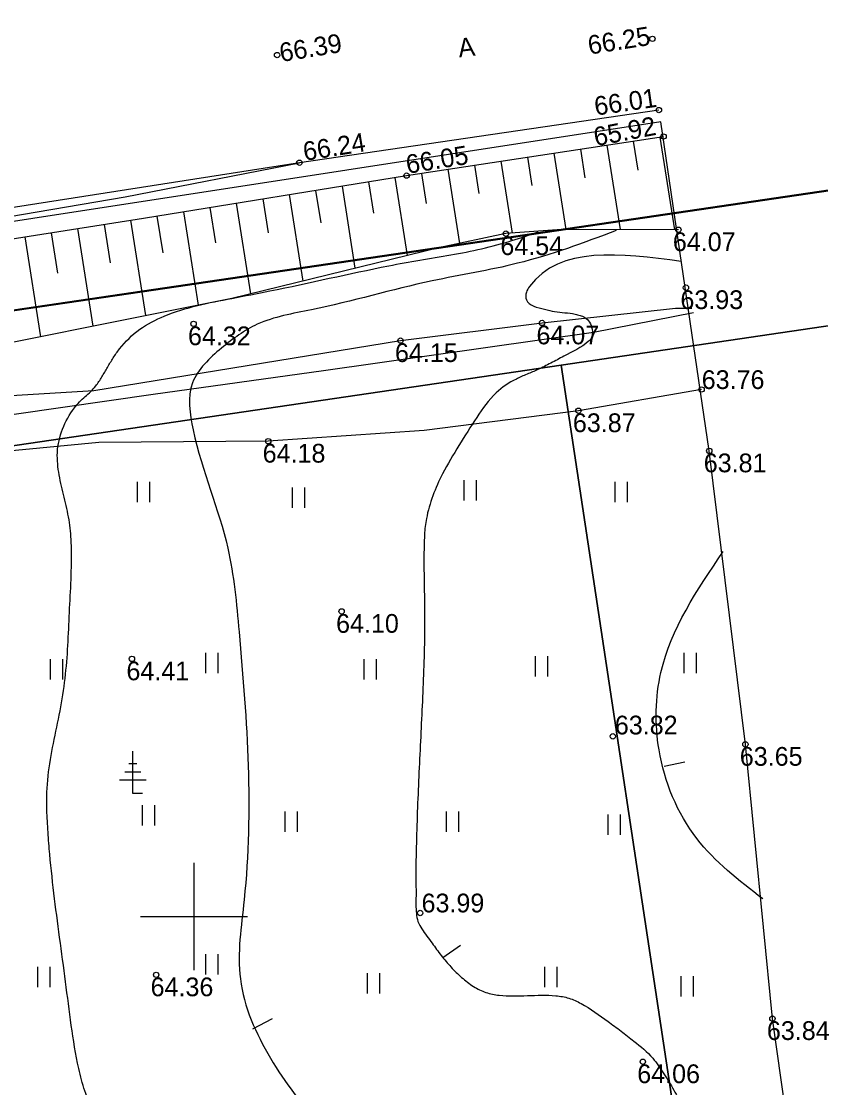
# Model space of a CAD drawing. Extents: x 639065 to 639541, y 6455355 to 6455980.
# Drawn here: x 639293.55 to 639323.39, y 6455493.61 to 6455533.42 of the extents above; entities that cross this region are included whole.
import ezdxf

# ---------------------------------------------------------------- set-up
doc = ezdxf.new("R2010")
doc.units = 0
for name, color, linetype in [('HALJASTUS', 7, 'Continuous'), ('HORISONTAAL-EH2000', 7, 'Continuous'), ('KORGUS-EH2000', 7, 'Continuous'), ('MOOTPIIR', 7, 'Continuous'), ('MPKAABEL', 7, 'Continuous'), ('PIIR', 7, 'Continuous'), ('PUU', 7, 'Continuous'), ('RELJEEF', 7, 'Continuous'), ('SITRASS', 7, 'Continuous'), ('TEE', 7, 'Continuous'), ('VORK', 7, 'Continuous')]:
    doc.layers.add(name, color=color, linetype=linetype)

msp = doc.modelspace()

# ---------------------------------------------------------------- linework, layer by layer
at = {"layer": 'HALJASTUS'}
for p, q in [((639297.881, 6455516.225), (639297.881, 6455515.465)), ((639298.341, 6455516.225), (639298.341, 6455515.465)), ((639310.066, 6455516.295), (639310.066, 6455515.535)), ((639310.526, 6455516.295), (639310.526, 6455515.535)), ((639315.701, 6455516.225), (639315.701, 6455515.465)), ((639316.161, 6455516.225), (639316.161, 6455515.465)), ((639303.657, 6455516.013), (639303.657, 6455515.253)), ((639304.117, 6455516.013), (639304.117, 6455515.253)), ((639300.427, 6455509.838), (639300.427, 6455509.078)), ((639300.887, 6455509.838), (639300.887, 6455509.078)), ((639318.287, 6455509.838), (639318.287, 6455509.078)), ((639318.747, 6455509.838), (639318.747, 6455509.078)), ((639294.631, 6455509.602), (639294.631, 6455508.842)), ((639295.091, 6455509.602), (639295.091, 6455508.842)), ((639306.341, 6455509.602), (639306.341, 6455508.842)), ((639306.801, 6455509.602), (639306.801, 6455508.842)), ((639312.728, 6455509.72), (639312.728, 6455508.96)), ((639313.188, 6455509.72), (639313.188, 6455508.96)), ((639298.061, 6455504.158), (639298.061, 6455503.398)), ((639298.521, 6455504.158), (639298.521, 6455503.398)), ((639303.384, 6455503.921), (639303.384, 6455503.161)), ((639303.844, 6455503.921), (639303.844, 6455503.161)), ((639309.416, 6455503.921), (639309.416, 6455503.161)), ((639309.876, 6455503.921), (639309.876, 6455503.161)), ((639315.448, 6455503.803), (639315.448, 6455503.043)), ((639315.908, 6455503.803), (639315.908, 6455503.043)), ((639300.427, 6455498.595), (639300.427, 6455497.835)), ((639300.887, 6455498.595), (639300.887, 6455497.835)), ((639294.158, 6455498.122), (639294.158, 6455497.362)), ((639294.618, 6455498.122), (639294.618, 6455497.362)), ((639306.459, 6455497.885), (639306.459, 6455497.125)), ((639306.919, 6455497.885), (639306.919, 6455497.125)), ((639313.082, 6455498.122), (639313.082, 6455497.362)), ((639313.542, 6455498.122), (639313.542, 6455497.362)), ((639318.168, 6455497.767), (639318.168, 6455497.007)), ((639318.628, 6455497.767), (639318.628, 6455497.007))]:
    msp.add_line(p, q, dxfattribs=at)
at = {"layer": 'HORISONTAAL-EH2000'}
for p, q in [((639317.545, 6455505.614), (639318.32, 6455505.778)), ((639309.284, 6455498.463), (639309.941, 6455498.933)), ((639302.196, 6455495.81), (639302.924, 6455496.185))]:
    msp.add_line(p, q, dxfattribs=at)
for points in [[(639300.232, 6455481.556), (639299.85, 6455482.624), (639299.45, 6455483.95), (639299.125, 6455485.298), (639298.81, 6455486.648), (639298.441, 6455487.978), (639297.787, 6455489.573), (639296.989, 6455491.121), (639296.23, 6455492.682), (639295.923, 6455493.487), (639295.695, 6455494.319), (639295.416, 6455495.934), (639295.203, 6455497.559), (639294.768, 6455500.871), (639294.596, 6455502.527), (639294.536, 6455503.355), (639294.499, 6455504.181), (639294.568, 6455505.398), (639294.779, 6455506.612), (639295.026, 6455507.826), (639295.203, 6455509.042), (639295.355, 6455511.505), (639295.414, 6455513.974), (639295.333, 6455514.815), (639295.146, 6455515.652), (639294.965, 6455516.486), (639294.898, 6455517.32), (639295.531, 6455518.987), (639295.723, 6455519.213), (639295.933, 6455519.409), (639296.142, 6455519.6), (639296.329, 6455519.809), (639296.558, 6455520.148), (639296.768, 6455520.503), (639296.982, 6455520.857), (639297.221, 6455521.195), (639297.972, 6455521.923), (639298.887, 6455522.416), (639301.406, 6455523.078), (639302.83, 6455523.355), (639307.266, 6455524.295), (639308.422, 6455524.508), (639309.583, 6455524.7), (639311.866, 6455525.234), (639312.851, 6455525.563)], [(639315.762, 6455525.61), (639312.077, 6455524.388), (639308.885, 6455523.731), (639304.379, 6455522.651), (639302.361, 6455522.111), (639301.023, 6455521.218), (639299.943, 6455519.927), (639299.967, 6455518.165), (639301.258, 6455513.751), (639301.68, 6455510.627), (639301.868, 6455500.624), (639301.727, 6455497.665), (639302.854, 6455494.706), (639307.008, 6455489.986), (639308.627, 6455488.647), (639313.907, 6455483.505), (639315.527, 6455481.25), (639318.437, 6455478.068), (639320.69, 6455476.096), (639321.887, 6455475.603), (639324.539, 6455475.368)], [(639318.179, 6455524.459), (639312.523, 6455523.52), (639312.405, 6455523.308), (639312.405, 6455523.026), (639313.086, 6455522.674), (639313.457, 6455522.584), (639313.842, 6455522.544), (639314.224, 6455522.492), (639314.409, 6455522.443), (639314.588, 6455522.369), (639314.761, 6455522.193), (639314.855, 6455521.93), (639314.805, 6455521.555), (639314.729, 6455521.477), (639313.802, 6455520.919), (639313.32, 6455520.66), (639312.828, 6455520.42), (639312.428, 6455520.246), (639312.03, 6455520.068), (639311.279, 6455519.551), (639310.551, 6455518.635), (639309.887, 6455517.588), (639309.277, 6455516.525), (639308.673, 6455514.855), (639308.628, 6455514.564), (639308.603, 6455514.267), (639308.581, 6455513.369), (639308.588, 6455512.471), (639308.602, 6455511.573), (639308.603, 6455510.674), (639308.522, 6455508.032), (639308.396, 6455505.39), (639308.297, 6455502.748), (639308.281, 6455501.428), (639308.285, 6455500.767), (639308.298, 6455500.107), (639308.359, 6455499.809), (639308.501, 6455499.533), (639308.688, 6455499.268), (639308.885, 6455499.003), (639309.229, 6455498.54), (639309.59, 6455498.113), (639309.986, 6455497.725), (639310.202, 6455497.548), (639310.434, 6455497.383), (639310.893, 6455497.164), (639311.39, 6455497.059), (639312.446, 6455497.044), (639313.5, 6455497.04), (639313.993, 6455496.949), (639314.447, 6455496.749), (639315.452, 6455496.08), (639315.939, 6455495.719), (639316.419, 6455495.34), (639317.123, 6455494.706), (639317.34, 6455494.421), (639317.541, 6455494.128), (639317.907, 6455493.519), (639318.235, 6455492.889), (639318.541, 6455492.246)], [(639321.23, 6455500.659), (639318.766, 6455502.913), (639317.357, 6455506.224), (639317.428, 6455509.113), (639319.751, 6455513.622)]]:
    msp.add_spline(points, degree=3, dxfattribs=at)
at = {"layer": 'KORGUS-EH2000'}
for centre in [(639317.109, 6455532.769), (639303.1, 6455532.165), (639317.351, 6455530.11), (639317.528, 6455529.123), (639303.931, 6455528.145), (639307.934, 6455527.663), (639318.08, 6455525.642), (639311.64, 6455525.495), (639318.362, 6455523.478), (639299.98, 6455522.129), (639312.989, 6455522.162), (639307.706, 6455521.502), (639318.946, 6455519.676), (639314.348, 6455518.883), (639302.767, 6455517.745), (639319.233, 6455517.384), (639305.508, 6455511.39), (639297.682, 6455509.618), (639315.633, 6455506.726), (639320.579, 6455506.426), (639308.441, 6455500.129), (639298.584, 6455497.82), (639321.591, 6455496.187), (639316.751, 6455494.575)]:
    msp.add_circle(centre, 0.1, dxfattribs=at)
at = {"layer": 'MOOTPIIR'}
msp.add_lwpolyline([(639328.073, 6455448.503), (639327.496, 6455454.453), (639321.591, 6455496.187), (639320.579, 6455506.426), (639319.233, 6455517.384), (639317.43, 6455529.666), (639247.076, 6455518.844), (639247.966, 6455511.325), (639248.387, 6455507.416), (639250.82, 6455485.028), (639251.46, 6455474.525), (639251.916, 6455447.276), (639251.185, 6455439.512), (639252.188, 6455435.521), (639258.615, 6455435.898), (639268.348, 6455437.351), (639282.313, 6455439.295), (639305.998, 6455443.016), (639328.262, 6455446.622)], close=True, dxfattribs=at)
at = {"layer": 'MPKAABEL'}
msp.add_lwpolyline([(639318.639, 6455522.543), (639314.908, 6455521.801), (639304.829, 6455520.377), (639298.468, 6455519.492), (639291.633, 6455518.503), (639285.801, 6455517.616), (639281.4, 6455516.955), (639273.465, 6455515.762), (639271.307, 6455515.527), (639266.843, 6455515.03), (639264.322, 6455514.744), (639253.044, 6455512.815), (639247.616, 6455511.946)], dxfattribs=at)
at = {"layer": 'PIIR'}
for points in [[(639065.06, 6455461.91), (639080.97, 6455514.58), (639116.12, 6455511.42), (639230.54, 6455529.42), (639512.81, 6455570.86), (639517.31, 6455555.68), (639508.99, 6455554.47), (639488.54, 6455551.22), (639457.63, 6455546.86), (639298.49, 6455523.41), (639260.54, 6455517.82), (639174.24, 6455505.12), (639150.13, 6455498.67), (639107.26, 6455486.12), (639081.06, 6455475.99)], [(639488.54, 6455551.22), (639494.03, 6455539.08), (639505.47, 6455512.97), (639541.28, 6455443.71), (639538.36, 6455442.82), (639521.44, 6455475.53), (639450.54, 6455464.83), (639380.19, 6455454.21), (639312.84, 6455444.05), (639256.57, 6455435.56), (639245.57, 6455433.89), (639245.57, 6455510.56), (639174.58, 6455500.11), (639174.33, 6455503.85), (639174.24, 6455505.12), (639260.54, 6455517.82), (639298.49, 6455523.38), (639457.55, 6455546.82)], [(639487.65, 6455546.15), (639435.74, 6455538.56), (639375.08, 6455529.63), (639313.7, 6455520.59), (639256.57, 6455512.18), (639256.57, 6455446.68), (639323.33, 6455456.76), (639384.68, 6455466.02), (639445.31, 6455475.17), (639516.11, 6455485.85), (639502.8, 6455511.59)], [(639375.08, 6455529.63), (639384.68, 6455466.02), (639323.33, 6455456.76), (639313.7, 6455520.59)], [(639313.7, 6455520.59), (639323.33, 6455456.76), (639256.57, 6455446.68), (639256.57, 6455512.18)]]:
    msp.add_lwpolyline(points, close=True, dxfattribs=at)
at = {"layer": 'PUU'}
for p, q in [((639297.713, 6455504.593), (639297.713, 6455506.168)), ((639298.013, 6455505.393), (639297.413, 6455505.393)), ((639297.863, 6455505.693), (639297.563, 6455505.693)), ((639298.213, 6455505.093), (639297.213, 6455505.093)), ((639298.073, 6455504.593), (639297.713, 6455504.593))]:
    msp.add_line(p, q, dxfattribs=at)
at = {"layer": 'RELJEEF'}
for p, q in [((639316.396, 6455528.951), (639316.567, 6455527.865)), ((639317.385, 6455529.101), (639317.929, 6455525.642)), ((639313.43, 6455528.499), (639313.878, 6455525.652)), ((639314.419, 6455528.65), (639314.587, 6455527.582)), ((639315.408, 6455528.8), (639315.903, 6455525.647)), ((639311.453, 6455528.199), (639311.875, 6455525.513)), ((639312.442, 6455528.349), (639312.607, 6455527.299)), ((639308.487, 6455527.747), (639308.663, 6455526.626)), ((639309.476, 6455527.898), (639309.911, 6455525.133)), ((639310.464, 6455528.048), (639310.631, 6455526.989)), ((639306.512, 6455527.432), (639306.696, 6455526.263)), ((639307.499, 6455527.592), (639307.957, 6455524.68)), ((639303.551, 6455526.952), (639304.058, 6455523.727)), ((639304.538, 6455527.112), (639304.729, 6455525.898)), ((639305.525, 6455527.272), (639306.007, 6455524.203)), ((639301.576, 6455526.632), (639302.108, 6455523.25)), ((639302.564, 6455526.792), (639302.763, 6455525.526)), ((639298.615, 6455526.152), (639298.83, 6455524.784)), ((639299.602, 6455526.312), (639300.15, 6455522.827)), ((639300.589, 6455526.472), (639300.796, 6455525.155)), ((639296.64, 6455525.839), (639296.864, 6455524.411)), ((639297.628, 6455525.994), (639298.187, 6455522.433)), ((639293.676, 6455525.373), (639294.262, 6455521.647)), ((639294.664, 6455525.528), (639294.901, 6455524.022)), ((639295.652, 6455525.684), (639296.225, 6455522.04))]:
    msp.add_line(p, q, dxfattribs=at)
for points in [[(639247.072, 6455516.93), (639250.567, 6455517.057), (639251.738, 6455517.154), (639253.058, 6455517.385), (639256.714, 6455518.161), (639265.845, 6455520.577), (639267.067, 6455520.85), (639268.515, 6455521.125), (639277.863, 6455522.647), (639287.749, 6455524.441), (639298.116, 6455526.071), (639307.934, 6455527.663), (639317.528, 6455529.123)], [(639318.08, 6455525.642), (639313.734, 6455525.652), (639311.64, 6455525.495), (639309.189, 6455524.981), (639301.406, 6455523.078), (639289.092, 6455520.612), (639277.819, 6455519.235), (639267.322, 6455518.784), (639258.671, 6455516.406), (639257.207, 6455516.095), (639255.671, 6455516.033), (639251.871, 6455516.021), (639247.127, 6455515.718)]]:
    msp.add_lwpolyline(points, dxfattribs=at)
at = {"layer": 'SITRASS'}
for points in [[(639266.024, 6455529.425), (639266.899, 6455522.446), (639267.426, 6455518.483), (639267.691, 6455517.375), (639268.873, 6455517.097), (639276.052, 6455517.864), (639286.993, 6455519.081), (639296.256, 6455519.639), (639307.706, 6455521.502), (639312.989, 6455522.162), (639317.968, 6455522.712), (639318.581, 6455522.71)], [(639318.946, 6455519.676), (639314.348, 6455518.883), (639308.594, 6455518.151), (639302.767, 6455517.745), (639296.444, 6455517.693), (639287.362, 6455516.826), (639279.542, 6455515.3), (639271.637, 6455513.584), (639265.775, 6455512.544), (639260.346, 6455511.525), (639256.85, 6455510.856), (639248.165, 6455509.473)]]:
    msp.add_lwpolyline(points, dxfattribs=at)
at = {"layer": 'TEE'}
for points in [[(639317.351, 6455530.11), (639303.931, 6455528.145), (639284.31, 6455525.075), (639265.579, 6455522.25), (639246.88, 6455519.418)], [(639247.136, 6455518.065), (639251.637, 6455518.492), (639256.55, 6455519.449), (639265.751, 6455521.407), (639267.029, 6455521.752), (639277.661, 6455523.562), (639284.352, 6455524.64), (639297.428, 6455526.865), (639303.931, 6455528.145)]]:
    msp.add_lwpolyline(points, dxfattribs=at)
at = {"layer": 'VORK'}
for p, q in [((639300, 6455498), (639300, 6455502)), ((639298, 6455500), (639302, 6455500))]:
    msp.add_line(p, q, dxfattribs=at)

# ---------------------------------------------------------------- texts
at = {"layer": 'KORGUS-EH2000'}
for s, rotation, p in [('66.39', 9.3775, (639303.248, 6455531.902)), ('66.25', 9.0718, (639314.758, 6455532.178)), ('66.01', 8.115, (639314.99, 6455529.903)), ('65.92', 10.7193, (639314.989, 6455528.756)), ('66.24', 9.0447, (639304.126, 6455528.21)), ('66.05', 9.2611, (639307.968, 6455527.727))]:
    msp.add_text(s, height=0.7, rotation=rotation, dxfattribs=at).set_placement(p)
for s, p in [('64.54', (639311.433, 6455524.696)), ('64.07', (639317.873, 6455524.843)), ('63.93', (639318.155, 6455522.679)), ('64.32', (639299.773, 6455521.33)), ('64.07', (639312.782, 6455521.363)), ('64.15', (639307.499, 6455520.703)), ('63.76', (639318.95, 6455519.694)), ('63.87', (639314.141, 6455518.084)), ('64.18', (639302.56, 6455516.946)), ('63.81', (639319.026, 6455516.585)), ('64.10', (639305.301, 6455510.591)), ('64.41', (639297.475, 6455508.819)), ('63.82', (639315.707, 6455506.797)), ('63.65', (639320.372, 6455505.627)), ('63.99', (639308.492, 6455500.152)), ('64.36', (639298.377, 6455497.021)), ('63.84', (639321.384, 6455495.388)), ('64.06', (639316.544, 6455493.776))]:
    msp.add_text(s, height=0.7, dxfattribs=at).set_placement(p)
at = {"layer": 'TEE'}
msp.add_text('A', height=0.699, rotation=6.5681, dxfattribs=at).set_placement((639309.895, 6455532.076))

doc.saveas('drawing.dxf')
